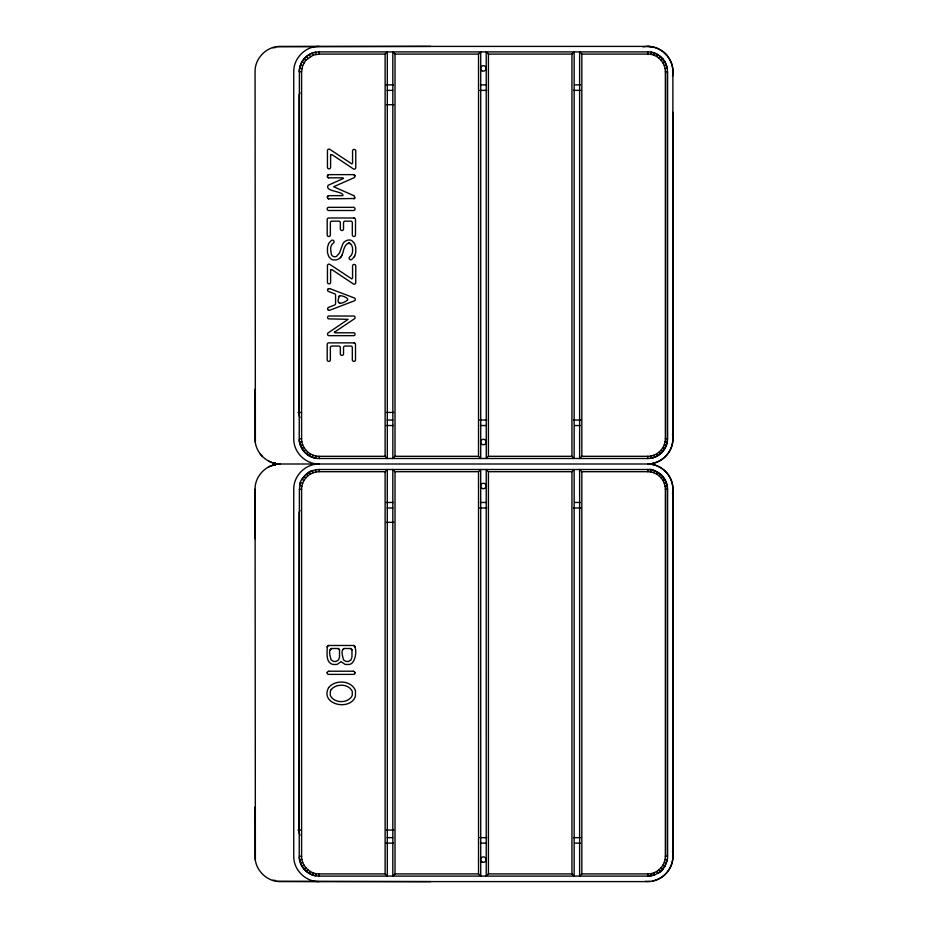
<?xml version="1.0" encoding="UTF-8"?>
<svg xmlns="http://www.w3.org/2000/svg" width="928" height="928" viewBox="0 0 928 928"><rect width="100%" height="100%" fill="white"/><g stroke="black" fill="none" stroke-linecap="round" stroke-linejoin="round"><path stroke-width="1.39" d="M255.061 806.873L255.061 856.324C254.806 869.838 266.823 881.855 280.337 881.6L647.605 881.6C661.119 881.832 673.113 869.838 672.881 856.324L672.881 489.276C673.113 475.762 661.119 463.768 647.605 464L319.023 464C305.509 464.232 293.515 452.238 293.747 438.724L293.747 71.676C293.515 58.162 305.509 46.168 319.023 46.4M255.061 538.727L255.061 489.276C254.806 475.762 266.823 463.745 280.337 464L314.952 464M255.061 389.273L255.061 438.724C254.806 452.238 266.823 464.255 280.337 464M647.605 464C661.119 464.232 673.113 452.238 672.881 438.724L672.881 112.334M354.995 175.786L354.334 177.584L333.674 186.748L354.334 195.901L354.682 198.499L328.547 198.847C326.946 198.778 326.946 195.715 328.547 195.657L342.908 195.657C344.056 191.017 324.162 191.771 328.118 185.298L343.476 178.454L342.931 177.828L328.547 177.828C326.946 177.77 326.946 174.708 328.547 174.638L353.893 174.638L354.995 175.786L353.893 174.638M319.209 456.309L319.104 458.502C308.502 458.734 299.06 449.338 299.234 438.724L299.396 71.676C299.21 61.12 308.572 51.713 319.104 51.898L319.209 54.091L313.13 55.158L305.706 60.378L302.667 65.668L301.6 71.769L301.6 438.631C301.391 448.073 309.743 456.506 319.209 456.309L385.12 456.309L387.312 458.502L387.312 51.898L385.12 54.091L319.209 54.091M319.209 873.909C309.743 874.106 301.391 865.673 301.6 856.231L301.6 489.369C301.391 479.927 309.743 471.494 319.209 471.691L385.12 471.691L387.289 469.522L387.312 876.102L385.12 873.909L319.209 873.909L319.104 876.102C308.502 876.334 299.06 866.938 299.234 856.324L299.396 489.276L300.428 482.514M647.744 54.091C657.198 53.894 665.55 62.327 665.353 71.769L665.353 438.631C665.55 448.073 657.198 456.506 647.744 456.309L581.833 456.309L579.629 458.502L579.629 51.898L581.833 54.091L647.744 54.091L647.837 51.898L319.023 51.898M581.833 471.691L647.744 471.691C647.756 465.891 658.045 472.364 660.504 474.127C664.9 477.874 667.51 483.5 667.545 489.276L667.545 856.324L665.353 856.231C665.55 865.673 657.198 874.106 647.744 873.909L581.833 873.909L579.629 876.102L579.629 469.498L581.833 471.691L581.833 873.909M299.234 71.676C299.21 63.545 304.604 55.842 312.26 53.093M651.038 458.2C660.249 456.68 667.476 448.062 667.383 438.724L667.383 71.676C667.94 61.016 658.161 51.585 647.605 51.898M647.605 458.502C658.207 458.768 667.766 449.384 667.545 438.724L667.545 71.676L665.353 71.769M656.583 871.543C660.249 877.644 669.111 859.815 667.383 856.324L667.383 489.276C667.568 478.697 658.184 469.313 647.605 469.498M330.113 649.913L331.516 648.498L338.372 648.521L339.509 649.658L339.532 657.012L338.604 659.854L336.156 661.444L333.488 661.444L331.041 659.854C330.426 656.769 327.839 650.192 331.516 648.498M342.571 649.913L343.975 648.498L350.83 648.521L351.956 649.658L351.979 657.012L351.051 659.854L348.615 661.444L345.935 661.444L343.499 659.854C342.884 656.769 340.298 650.192 343.975 648.498M338.72 296.45C339.277 294.025 349.369 297.923 347.698 299.999C340.472 305.393 335.263 303.966 339.729 295.754M354.995 197.699L353.893 198.847M316.077 456.031L315.694 458.177C310.01 457.179 304.952 453.572 302.041 448.618C301.333 446.275 296.38 437.958 301.6 438.631M316.077 873.631L315.682 875.8C308.862 874.582 302.969 869.594 300.591 863.086C300.521 861.08 297.111 855.048 301.6 856.231M650.876 54.369L651.259 52.223M665.353 856.231L665.353 489.369C665.469 481.064 659.089 473.338 650.876 471.969L651.236 469.916M327.19 646.909L328.593 645.482L353.58 645.482C357.767 647.547 355.784 663.787 349.322 664.471L345.228 664.471L341.086 661.676L336.945 664.471L332.85 664.471C325.287 662.302 327.364 652.778 327.19 646.909A1.415 1.415 0 0 1 328.593 645.482M327.445 175.74L328.547 174.638M327.445 196.759L328.547 195.657M312.26 470.682C308.015 470.937 294.872 484.567 301.878 486.226M667.081 859.757C665.55 868.84 657.105 876.194 647.837 876.102L319.023 876.102M354.682 255.803L355.528 253.286A4.478 4.478 0 0 0 355.76 251.859L355.76 248.031A4.478 4.478 0 0 0 355.528 246.604L354.682 244.11A4.478 4.478 0 0 0 353.603 242.37L352.536 241.292A4.478 4.478 0 0 0 349.369 239.981L349.183 239.981A5.974 5.974 0 0 0 346.562 240.596L345.738 240.99A5.974 5.974 0 0 0 344.137 242.138L343.963 242.301A5.974 5.974 0 0 0 342.826 243.913L339.532 252.938L336.446 256.43A2.981 2.981 0 0 1 335.112 256.743L334.486 256.743A2.981 2.981 0 0 1 332.386 255.873L332.352 255.85A4.478 4.478 0 0 1 331.261 254.075L330.6 248.53A4.478 4.478 0 0 1 330.832 247.126L331.25 245.85A4.478 4.478 0 0 1 332.363 244.064L333.604 242.834A1.496 1.496 0 0 0 333.593 240.688L333.43 240.538A1.496 1.496 0 0 0 331.342 240.561L329.811 242.115A5.974 5.974 0 0 0 328.384 244.458L327.746 246.407A5.974 5.974 0 0 0 327.456 248.252L327.456 251.639A5.974 5.974 0 0 0 327.746 253.495L328.384 255.432A5.974 5.974 0 0 0 329.823 257.787L330.635 258.61A4.478 4.478 0 0 0 333.813 259.933L335.53 259.933A4.478 4.478 0 0 0 337.525 259.457L338.685 258.889A5.974 5.974 0 0 0 340.216 257.787L341.562 255.977A29.858 29.858 0 0 0 343.035 252.381C343.453 249.597 346.028 241.094 350.575 243.809A5.974 5.974 0 0 1 352.025 246.164L352.269 246.894A5.974 5.974 0 0 1 352.57 248.774L352.57 251.14A5.974 5.974 0 0 1 352.269 253.008L352.037 253.704A5.974 5.974 0 0 1 350.552 256.105L349.566 257.068A1.496 1.496 0 0 0 349.554 259.179L349.717 259.353A1.496 1.496 0 0 0 351.84 259.341L353.638 257.508A4.478 4.478 0 0 0 354.682 255.803A4.478 4.478 0 0 1 354.252 256.72M312.376 457.284L313.13 455.242M312.365 874.907L313.13 872.842M653.822 55.158L654.542 53.198M653.822 472.758L654.576 470.682M328.477 307.377L334.637 304.999A1.473 1.473 0 0 0 335.576 303.618L335.576 295.197A1.473 1.473 0 0 0 334.637 293.816L328.477 291.45A1.473 1.473 0 0 1 327.63 289.536L327.7 289.385M340.39 257.613A5.974 5.974 0 0 0 341.562 255.977L341.956 255.13M309.268 455.834L310.358 453.943M656.583 56.457L657.697 54.543M309.268 873.434L310.358 871.543M656.583 474.057L657.639 472.248M315.59 469.8C309.987 470.925 304.929 474.417 302.041 479.382L303.955 480.484M660.492 56.55L659.089 58.209M307.864 452.191L306.437 453.873M307.864 869.791L306.437 871.473M659.089 475.809L660.504 474.127M478.535 456.309L478.535 54.091L480.727 51.898L480.727 458.502L478.535 456.309L395.015 456.309L392.846 458.478L392.811 51.898L395.015 54.091L395.015 456.309M571.938 456.309L571.938 54.091L574.142 51.898L574.142 458.502L571.938 456.309L488.418 456.309L486.249 458.478L486.226 51.898L488.418 54.091L488.418 456.309M478.535 471.691L480.704 469.522L480.727 876.102L478.535 873.909L478.535 471.691L395.015 471.691L392.811 469.498L392.811 876.102L395.015 873.909L395.015 471.691M571.938 471.691L574.142 469.498L574.142 876.102L571.938 873.909L571.938 471.691L488.418 471.691L486.226 469.498L486.226 876.102L488.418 873.909L571.938 873.909M661.246 60.378L662.94 58.963M304.036 451.426L305.706 450.022M661.246 477.978L662.917 476.574M304.013 869.037L305.706 867.622M662.998 62.884L664.912 61.782M302.064 448.595L303.955 447.516M662.998 480.484L664.912 479.382M302.145 866.149L303.955 865.116M672.881 438.724L672.881 71.676C673.113 58.162 661.119 46.168 647.605 46.4L280.337 46.4C266.823 46.145 254.806 58.162 255.061 71.676L255.374 442.679M268.865 466.749L276.382 464.313M666.362 64.914L664.286 65.668M300.591 445.486L302.667 444.732M664.286 483.268L666.362 482.514M300.614 863.075L302.667 862.332M314.024 52.641L314.859 52.42M654.368 874.907L647.605 876.102M665.074 68.626L667.22 68.243M299.825 442.134L301.878 441.774M665.074 486.226L667.244 485.843M299.732 859.757L301.878 859.374M339.729 303.062L338.72 302.377M319.023 464C305.509 463.768 293.515 475.762 293.747 489.276L293.747 856.324C293.515 869.838 305.509 881.832 319.023 881.6M348.754 243.194L349.299 243.148A1.496 1.496 0 0 1 350.355 243.588M430.673 46.4L276.382 46.713M667.522 489.276L665.353 489.369M272.519 47.641L275.419 47.641M395.015 54.091L478.535 54.091M488.418 54.091L571.938 54.091M386.199 84.866L393.449 84.866M480.414 84.866L486.214 84.866M574.629 84.866L580.418 84.866M387.138 90.364L392.834 90.364M479.625 90.364L486.736 90.364M573.527 90.364L580.638 90.364M386.477 104.736L393.716 104.736M297.946 412.438L300.823 412.438M386.477 412.438L393.716 412.438M387.138 420.048L392.834 420.048M479.625 420.048L486.736 420.048M573.527 420.048L580.638 420.048M386.199 425.534L393.449 425.534M480.414 425.534L486.214 425.534M574.629 425.534L580.418 425.534M319.023 458.502L647.837 458.502L647.744 456.309M275.419 462.759L272.519 462.759L268.865 461.239M272.519 465.241L275.419 465.241M647.837 469.498L319.023 469.498L315.682 469.8L316.077 471.969M386.199 502.466L393.449 502.466M480.414 502.466L486.214 502.466M574.629 502.466L580.418 502.466M387.138 507.964L392.834 507.964M479.625 507.964L486.736 507.964M573.527 507.964L580.638 507.964M386.477 522.336L393.716 522.336M328.674 671.211L353.487 671.211M297.946 830.038L300.823 830.038M386.477 830.038L393.716 830.038M387.138 837.648L392.834 837.648M479.625 837.648L486.736 837.648M573.527 837.648L580.638 837.648M386.199 843.134L393.449 843.134M480.414 843.134L486.214 843.134M574.629 843.134L580.418 843.134M395.015 873.909L478.535 873.909M272.519 880.359L275.419 880.359M276.382 881.287L430.673 881.6M299.431 71.676L301.6 71.769M665.353 438.631L667.429 438.724M299.524 489.276L301.6 489.369M647.605 46.4L651.99 46.783M647.744 471.691L650.876 471.969M299.732 68.243L301.878 68.626M667.244 442.157L665.074 441.774M667.22 859.757L665.074 859.374M328.547 177.828L327.445 176.726M328.547 198.847L327.445 197.745M350.575 648.498L351.979 649.913M338.117 648.498L339.532 649.913M651.038 52.2C659.054 53.58 665.701 60.227 667.081 68.243M666.362 445.486L664.286 444.732M302.667 65.668L300.707 64.948M300.591 482.514L302.667 483.268M664.286 862.332L666.327 863.075M329.591 288.55L354.345 297.981A1.473 1.473 0 0 1 355.285 299.35L355.285 299.477A1.473 1.473 0 0 1 354.334 300.858L329.591 310.265A1.473 1.473 0 0 1 327.688 309.418L327.642 309.291M302.041 61.782L303.955 62.884M662.998 447.516L664.912 448.618M662.998 865.116L664.912 866.218M304.013 58.963L305.706 60.378M661.246 450.022L662.847 451.356M304.013 476.563L305.706 477.978M661.246 867.622L662.94 869.037M663.856 52.316L666.965 55.425M259.886 453.583L262.462 456.599M660.492 453.85L659.089 452.191M307.864 58.209L306.437 56.527M659.089 869.791L660.504 871.473M306.437 474.127L307.864 475.809M656.583 453.943L657.685 455.834M309.256 54.543L310.358 56.457M309.256 472.143L310.358 474.057M654.565 457.284L653.822 455.242M653.822 872.842L654.576 874.907M312.376 470.716L313.13 472.758M312.365 53.093L313.13 55.158M651.259 458.177L650.876 456.031M651.236 875.684L650.876 873.631M315.682 52.2L316.077 54.369M255.374 860.279L255.061 489.276M647.837 876.102L647.744 873.909M319.104 469.498L319.209 471.691M672.881 489.276L672.881 856.324M581.833 54.091L581.833 456.309M488.418 471.691L488.418 873.909M385.12 54.091L385.12 456.309M385.12 471.691L385.12 873.909M354.983 672.696L354.983 672.881A1.496 1.496 0 0 1 353.487 674.378L328.674 674.378A1.496 1.496 0 0 1 327.19 672.881L327.19 672.696M353.487 671.385A1.496 1.496 0 0 1 354.983 672.881M327.19 672.881A1.496 1.496 0 0 1 328.674 671.385M353.58 645.482A1.415 1.415 0 0 1 354.983 646.909M300.022 510.446A5.498 5.498 0 0 0 299.129 513.451L299.129 832.149A5.498 5.498 0 0 0 300.022 835.154M652.268 464.464A25.276 25.276 0 0 1 672.522 493.916M672.522 851.544A25.276 25.276 0 0 1 652.268 880.997M649.936 881.322A25.276 25.276 0 0 1 645.389 881.322M327.688 309.418A1.473 1.473 0 0 1 328.535 307.516M327.63 289.536A1.473 1.473 0 0 1 329.533 288.689M347.919 243.472A2.981 2.981 0 0 1 349.276 243.148M672.522 433.944A25.276 25.276 0 0 1 652.268 463.397M643.069 46.864A25.276 25.276 0 0 1 672.522 76.316M300.022 92.846A5.498 5.498 0 0 0 299.129 95.851L299.129 414.549A5.498 5.498 0 0 0 300.022 417.554M330.623 154.906L330.6 167.33A1.496 1.496 0 0 1 329.104 168.826L328.941 168.826A1.496 1.496 0 0 1 327.445 167.33L327.445 150.556A1.496 1.496 0 0 1 329.765 149.315L351.782 163.885L352.559 163.131L352.559 150.904A1.496 1.496 0 0 1 354.055 149.42L354.252 149.42A1.496 1.496 0 0 1 355.749 150.904L355.749 167.701A1.496 1.496 0 0 1 353.429 168.942L331.76 154.489L330.623 154.906M330.623 269.955L330.6 282.379A1.496 1.496 0 0 1 329.104 283.864L328.941 283.864A1.496 1.496 0 0 1 327.445 282.379L327.445 265.605A1.496 1.496 0 0 1 329.765 264.364L351.782 278.922L352.559 278.18L352.559 265.953A1.496 1.496 0 0 1 354.055 264.457L354.252 264.457A1.496 1.496 0 0 1 355.749 265.953L355.749 282.738A1.496 1.496 0 0 1 353.429 283.98L331.76 269.526L330.623 269.955M334.474 332.201L334.904 332.792L353.696 332.792A1.346 1.346 0 0 1 355.041 334.138L355.041 334.312A1.346 1.346 0 0 1 353.696 335.658L328.883 335.658A1.346 1.346 0 0 1 327.549 334.312L327.549 334.022A1.346 1.346 0 0 1 328.141 332.897L348.139 319.325L328.883 318.872A1.346 1.346 0 0 1 327.549 317.527L327.549 317.364A1.346 1.346 0 0 1 328.883 316.019L353.696 316.019A1.346 1.346 0 0 1 355.041 317.364L355.041 317.666A1.346 1.346 0 0 1 354.438 318.78L334.474 332.201M328.582 687.671C319.545 704.514 350.459 711.567 355.447 696.174L355.447 690.618C351.387 680.178 335.217 679.377 328.582 687.671M331.215 689.562L330.298 691.395L330.298 695.42C334.034 703.691 348.534 703.691 352.269 695.42L352.269 691.395C348.731 683.646 336.4 683.333 331.215 689.562M353.51 207.338L328.698 207.338A1.496 1.496 0 0 0 327.201 208.835L327.201 209.009A1.496 1.496 0 0 0 328.698 210.505L353.51 210.505A1.496 1.496 0 0 0 355.006 209.009L355.006 208.835A1.496 1.496 0 0 0 353.51 207.338M354.009 217.999L328.698 217.999A1.496 1.496 0 0 0 327.201 219.484L327.201 234.981A1.496 1.496 0 0 0 328.698 236.466L328.86 236.466A1.496 1.496 0 0 0 330.356 234.981L330.356 222.65A1.496 1.496 0 0 1 331.841 221.166L338.848 221.166A1.496 1.496 0 0 1 340.344 222.65L340.344 228.996A1.496 1.496 0 0 0 341.829 230.492L342.026 230.492A1.496 1.496 0 0 0 343.522 228.996L343.522 222.65A1.496 1.496 0 0 1 345.019 221.166L350.83 221.166A1.496 1.496 0 0 1 352.315 222.65L352.315 234.981A1.496 1.496 0 0 0 353.812 236.466L354.009 236.466A1.496 1.496 0 0 0 355.505 234.981L355.505 219.484A1.496 1.496 0 0 0 354.009 217.999M354.009 342.873L328.698 342.873A1.496 1.496 0 0 0 327.201 344.369L327.201 359.855A1.496 1.496 0 0 0 328.698 361.352L328.86 361.352A1.496 1.496 0 0 0 330.356 359.855L330.356 347.536A1.496 1.496 0 0 1 331.841 346.04L338.848 346.04A1.496 1.496 0 0 1 340.344 347.536L340.344 353.881A1.496 1.496 0 0 0 341.829 355.366L342.026 355.366A1.496 1.496 0 0 0 343.522 353.881L343.522 347.536A1.496 1.496 0 0 1 345.019 346.04L350.83 346.04A1.496 1.496 0 0 1 352.315 347.536L352.315 359.855A1.496 1.496 0 0 0 353.812 361.352L354.009 361.352A1.496 1.496 0 0 0 355.505 359.855L355.505 344.369A1.496 1.496 0 0 0 354.009 342.873M481.934 488.36A2.749 2.749 0 0 0 486.063 485.982A2.749 2.749 0 0 0 481.945 483.604A2.749 2.749 0 0 0 481.934 488.36M481.934 861.996A2.749 2.749 0 0 0 486.063 859.618A2.749 2.749 0 0 0 481.945 857.24A2.749 2.749 0 0 0 481.934 861.996M481.934 444.396A2.749 2.749 0 0 0 486.063 442.018A2.749 2.749 0 0 0 481.945 439.64A2.749 2.749 0 0 0 481.934 444.396M481.934 70.76A2.749 2.749 0 0 0 486.063 68.382A2.749 2.749 0 0 0 481.945 66.004A2.749 2.749 0 0 0 481.934 70.76"/></g></svg>
